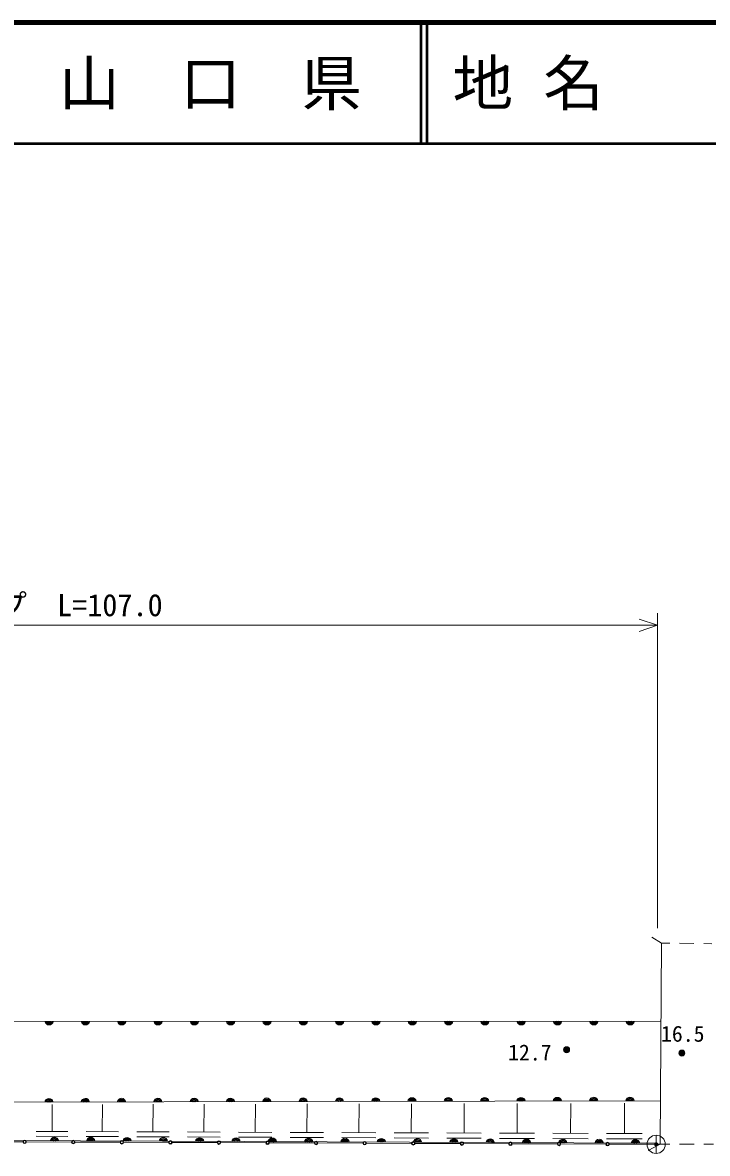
# Model space of a CAD drawing. Units: millimetres, scale not verified. Extents: x 40000 to 680000, y 20000 to 380000.
# Drawn here: x 334858 to 391427, y 286584 to 380000 of the extents above; entities that cross this region are included whole.
import ezdxf
from ezdxf.enums import TextEntityAlignment as Align

# ---------------------------------------------------------------- set-up
doc = ezdxf.new("R2010")
doc.units = ezdxf.units.MM
doc.header["$LTSCALE"] = 1000
for name, color, linetype, lineweight in [('M-BGD', 7, 'Continuous', 13), ('M-BMK-SRVR', 3, 'Continuous', 13), ('M-STR-HTXT', 7, 'Continuous', 13), ('M-TTL', 2, 'Continuous', 140), ('M-TTL-LINE', 7, 'Continuous', 50)]:
    doc.layers.add(name, color=color, linetype=linetype, lineweight=lineweight)
doc.layers.add('M-TTL-TXT', color=7, linetype='Continuous')
doc.styles.add('ＭＳ ゴシック', font='')
doc.styles.get('ＭＳ ゴシック').set_extended_font_data('MS Gothic')

msp = doc.modelspace()

# ---------------------------------------------------------------- linework, layer by layer
at = {"layer": 'M-BGD'}
for p, q in [((387637, 303956), (388322, 303948)), ((389122, 303939), (390321, 303926)), ((391121, 303917), (391806, 303909)), ((277576, 297487), (387523, 297495)), ((387551, 290933), (277509, 290688)), ((337289, 288389), (337299, 290621)), ((341442, 288374), (341453, 290630)), ((345624, 288360), (345635, 290639)), ((349835, 288345), (349845, 290649)), ((354074, 288330), (354085, 290658)), ((358343, 288314), (358353, 290668)), ((362640, 288299), (362651, 290677)), ((366967, 288284), (366978, 290687)), ((371324, 288268), (371335, 290696)), ((375710, 288253), (375721, 290706)), ((380126, 288237), (380138, 290716)), ((384573, 288221), (384584, 290726)), ((387205, 287429), (278769, 287851)), ((338600, 287989), (335974, 288001)), ((338601, 288383), (335976, 288395)), ((342767, 287970), (340114, 287983)), ((342769, 288368), (340116, 288381)), ((346963, 287951), (344281, 287963)), ((346965, 288354), (344283, 288366)), ((351188, 287932), (348478, 287944)), ((351190, 288339), (348480, 288351)), ((355442, 287912), (352703, 287925)), ((355444, 288323), (352705, 288336)), ((359725, 287893), (356957, 287906)), ((359727, 288308), (356958, 288321)), ((364037, 287873), (361239, 287886)), ((364039, 288293), (361241, 288306)), ((368379, 287853), (365552, 287866)), ((368381, 288277), (365554, 288290)), ((372750, 287833), (369893, 287846)), ((372752, 288262), (369895, 288275)), ((377151, 287813), (374265, 287826)), ((377153, 288246), (374267, 288259)), ((381583, 287793), (378666, 287806)), ((381585, 288230), (378668, 288244)), ((386044, 287773), (383098, 287786)), ((386046, 288215), (383100, 288228)), ((334878, 287538), (331165, 287552)), ((338891, 287522), (335178, 287537)), ((342904, 287507), (339191, 287521)), ((346916, 287491), (343204, 287505)), ((350929, 287475), (347216, 287490)), ((354942, 287460), (351229, 287474)), ((358955, 287444), (355242, 287459)), ((362968, 287428), (359255, 287443)), ((366981, 287413), (363268, 287427)), ((370994, 287397), (367281, 287412)), ((375006, 287382), (371294, 287396)), ((379019, 287366), (375306, 287380)), ((383032, 287350), (379319, 287365)), ((387045, 287335), (383332, 287349)), ((387527, 287333), (388328, 287333)), ((389128, 287333), (390328, 287333)), ((391128, 287333), (391929, 287333))]:
    msp.add_line(p, q, dxfattribs=at)
msp.add_lwpolyline([(386837, 304456), (387637, 303956), (387527, 287333), (386525, 286821)], dxfattribs=at)
for centre, radius in [((379795, 295143), 250), ((379795, 295143), 204), ((379795, 295143), 159), ((379795, 295143), 114), ((379795, 295143), 68.2), ((379795, 295143), 22.7), ((389318, 294869), 250), ((389318, 294869), 204), ((389318, 294869), 159), ((389318, 294869), 114), ((389318, 294869), 68.2), ((389318, 294869), 22.7), ((335028, 287537), 150), ((335028, 287537), 120), ((335028, 287537), 100), ((339041, 287522), 150), ((339041, 287522), 120), ((339041, 287522), 100), ((343054, 287506), 150), ((343054, 287506), 120), ((343054, 287506), 100), ((347066, 287490), 150), ((347066, 287490), 120), ((347066, 287490), 100), ((351079, 287475), 150), ((351079, 287475), 120), ((351079, 287475), 100), ((355092, 287459), 150), ((355092, 287459), 120), ((355092, 287459), 100), ((359105, 287444), 150), ((359105, 287444), 120), ((359105, 287444), 100), ((363118, 287428), 150), ((363118, 287428), 120), ((363118, 287428), 100), ((367131, 287412), 150), ((367131, 287412), 120), ((367131, 287412), 100), ((371144, 287397), 150), ((371144, 287397), 120), ((371144, 287397), 100), ((375156, 287381), 150), ((375156, 287381), 120), ((375156, 287381), 100), ((379169, 287365), 150), ((379169, 287365), 120), ((379169, 287365), 100), ((383182, 287350), 150), ((383182, 287350), 120), ((383182, 287350), 100), ((387195, 287334), 150), ((387195, 287334), 120), ((387195, 287334), 100)]:
    msp.add_circle(centre, radius, dxfattribs=at)
for centre, radius, start, end in [((337049, 297546), 354, 188.80189, 351.20707), ((337049, 297546), 283, 191.02593, 348.98303), ((337049, 297546), 212, 194.77225, 345.2367), ((337049, 297546), 142, 202.48398, 337.52497), ((337049, 297546), 100, 212.80165, 327.20731), ((340049, 297546), 354, 188.80189, 351.20707), ((340049, 297546), 283, 191.02593, 348.98303), ((340049, 297546), 212, 194.77225, 345.2367), ((340049, 297546), 142, 202.48398, 337.52497), ((340049, 297546), 100, 212.80165, 327.20731), ((343049, 297546), 354, 188.80189, 351.20707), ((343049, 297546), 283, 191.02593, 348.98303), ((343049, 297546), 212, 194.77225, 345.2367), ((343049, 297546), 142, 202.48398, 337.52497), ((343049, 297546), 100, 212.80165, 327.20731), ((346049, 297546), 354, 188.80189, 351.20707), ((346049, 297546), 283, 191.02593, 348.98303), ((346049, 297546), 212, 194.77225, 345.2367), ((346049, 297546), 142, 202.48398, 337.52497), ((346049, 297546), 100, 212.80165, 327.20731), ((349049, 297546), 354, 188.80189, 351.20707), ((349049, 297546), 283, 191.02593, 348.98303), ((349049, 297546), 212, 194.77225, 345.2367), ((349049, 297546), 142, 202.48398, 337.52497), ((349049, 297546), 100, 212.80165, 327.20731), ((352049, 297547), 354, 188.80189, 351.20707), ((352049, 297547), 283, 191.02593, 348.98303), ((352049, 297547), 212, 194.77225, 345.2367), ((352049, 297547), 142, 202.48398, 337.52497), ((352049, 297547), 100, 212.80165, 327.20731), ((355049, 297547), 354, 188.80189, 351.20707), ((355049, 297547), 283, 191.02593, 348.98303), ((355049, 297547), 212, 194.77225, 345.2367), ((355049, 297547), 142, 202.48398, 337.52497), ((355049, 297547), 100, 212.80165, 327.20731), ((358049, 297547), 354, 188.80189, 351.20707), ((358049, 297547), 283, 191.02593, 348.98303), ((358049, 297547), 212, 194.77225, 345.2367), ((358049, 297547), 142, 202.48398, 337.52497), ((358049, 297547), 100, 212.80165, 327.20731), ((361049, 297547), 354, 188.80189, 351.20707), ((361049, 297547), 283, 191.02593, 348.98303), ((361049, 297547), 212, 194.77225, 345.2367), ((361049, 297547), 142, 202.48398, 337.52497), ((361049, 297547), 100, 212.80165, 327.20731), ((364049, 297548), 354, 188.80189, 351.20707), ((364049, 297548), 283, 191.02593, 348.98303), ((364049, 297548), 212, 194.77225, 345.2367), ((364049, 297548), 142, 202.48398, 337.52497), ((364049, 297548), 100, 212.80165, 327.20731), ((367049, 297548), 354, 188.80189, 351.20707), ((367049, 297548), 283, 191.02593, 348.98303), ((367049, 297548), 212, 194.77225, 345.2367), ((367049, 297548), 142, 202.48398, 337.52497), ((367049, 297548), 100, 212.80165, 327.20731), ((370049, 297548), 354, 188.80189, 351.20707), ((370049, 297548), 283, 191.02593, 348.98303), ((370049, 297548), 212, 194.77225, 345.2367), ((370049, 297548), 142, 202.48398, 337.52497), ((370049, 297548), 100, 212.80165, 327.20731), ((373049, 297548), 354, 188.80189, 351.20707), ((373049, 297548), 283, 191.02593, 348.98303), ((373049, 297548), 212, 194.77225, 345.2367), ((373049, 297548), 142, 202.48398, 337.52497), ((373049, 297548), 100, 212.80165, 327.20731), ((376049, 297549), 354, 188.80189, 351.20707), ((376049, 297549), 283, 191.02593, 348.98303), ((376049, 297549), 212, 194.77225, 345.2367), ((376049, 297549), 142, 202.48398, 337.52497), ((376049, 297549), 100, 212.80165, 327.20731), ((379049, 297549), 354, 188.80189, 351.20707), ((379049, 297549), 283, 191.02593, 348.98303), ((379049, 297549), 212, 194.77225, 345.2367), ((379049, 297549), 142, 202.48398, 337.52497), ((379049, 297549), 100, 212.80165, 327.20731), ((382049, 297549), 354, 188.80189, 351.20707), ((382049, 297549), 283, 191.02593, 348.98303), ((382049, 297549), 212, 194.77225, 345.2367), ((382049, 297549), 142, 202.48398, 337.52497), ((382049, 297549), 100, 212.80165, 327.20731), ((385049, 297549), 354, 188.80189, 351.20707), ((385049, 297549), 283, 191.02593, 348.98303), ((385049, 297549), 212, 194.77225, 345.2367), ((385049, 297549), 142, 202.48398, 337.52497), ((385049, 297549), 100, 212.80165, 327.20731), ((337030, 290766), 354, 8.9248, 171.32998), ((337030, 290766), 283, 11.14884, 169.10594), ((337030, 290766), 212, 14.89516, 165.35961), ((337030, 290766), 142, 22.60689, 157.64788), ((337030, 290766), 100, 32.92456, 147.33022), ((340030, 290773), 354, 8.9248, 171.32998), ((340030, 290773), 283, 11.14884, 169.10594), ((340030, 290773), 212, 14.89516, 165.35961), ((340030, 290773), 142, 22.60689, 157.64788), ((340030, 290773), 100, 32.92456, 147.33022), ((343030, 290779), 354, 8.9248, 171.32998), ((343030, 290779), 283, 11.14884, 169.10594), ((343030, 290779), 212, 14.89516, 165.35961), ((343030, 290779), 142, 22.60689, 157.64788), ((343030, 290779), 100, 32.92456, 147.33022), ((346030, 290786), 354, 8.9248, 171.32998), ((346030, 290786), 283, 11.14884, 169.10594), ((346030, 290786), 212, 14.89516, 165.35961), ((346030, 290786), 142, 22.60689, 157.64788), ((346030, 290786), 100, 32.92456, 147.33022), ((349030, 290793), 354, 8.9248, 171.32998), ((349030, 290793), 283, 11.14884, 169.10594), ((349030, 290793), 212, 14.89516, 165.35961), ((349030, 290793), 142, 22.60689, 157.64788), ((349030, 290793), 100, 32.92456, 147.33022), ((352030, 290799), 354, 8.9248, 171.32998), ((352030, 290799), 283, 11.14884, 169.10594), ((352030, 290799), 212, 14.89516, 165.35961), ((352030, 290799), 142, 22.60689, 157.64788), ((352030, 290799), 100, 32.92456, 147.33022), ((355030, 290806), 354, 8.9248, 171.32998), ((355030, 290806), 283, 11.14884, 169.10594), ((355030, 290806), 212, 14.89516, 165.35961), ((355030, 290806), 142, 22.60689, 157.64788), ((355030, 290806), 100, 32.92456, 147.33022), ((358030, 290813), 354, 8.9248, 171.32998), ((358030, 290813), 283, 11.14884, 169.10594), ((358030, 290813), 212, 14.89516, 165.35961), ((358030, 290813), 142, 22.60689, 157.64788), ((358030, 290813), 100, 32.92456, 147.33022), ((361030, 290819), 354, 8.9248, 171.32998), ((361030, 290819), 283, 11.14884, 169.10594), ((361030, 290819), 212, 14.89516, 165.35961), ((361030, 290819), 142, 22.60689, 157.64788), ((361030, 290819), 100, 32.92456, 147.33022), ((364030, 290826), 354, 8.9248, 171.32998), ((364030, 290826), 283, 11.14884, 169.10594), ((364030, 290826), 212, 14.89516, 165.35961), ((364030, 290826), 142, 22.60689, 157.64788), ((364030, 290826), 100, 32.92456, 147.33022), ((367030, 290833), 354, 8.9248, 171.32998), ((367030, 290833), 283, 11.14884, 169.10594), ((367030, 290833), 212, 14.89516, 165.35961), ((367030, 290833), 142, 22.60689, 157.64788), ((367030, 290833), 100, 32.92456, 147.33022), ((370030, 290839), 354, 8.9248, 171.32998), ((370030, 290839), 283, 11.14884, 169.10594), ((370030, 290839), 212, 14.89516, 165.35961), ((370030, 290839), 142, 22.60689, 157.64788), ((370030, 290839), 100, 32.92456, 147.33022), ((373030, 290846), 354, 8.9248, 171.32998), ((373030, 290846), 283, 11.14884, 169.10594), ((373030, 290846), 212, 14.89516, 165.35961), ((373030, 290846), 142, 22.60689, 157.64788), ((373030, 290846), 100, 32.92456, 147.33022), ((376030, 290853), 354, 8.9248, 171.32998), ((376030, 290853), 283, 11.14884, 169.10594), ((376030, 290853), 212, 14.89516, 165.35961), ((376030, 290853), 142, 22.60689, 157.64788), ((376030, 290853), 100, 32.92456, 147.33022), ((379030, 290859), 354, 8.9248, 171.32998), ((379030, 290859), 283, 11.14884, 169.10594), ((379030, 290859), 212, 14.89516, 165.35961), ((379030, 290859), 142, 22.60689, 157.64788), ((379030, 290859), 100, 32.92456, 147.33022), ((382030, 290866), 354, 8.9248, 171.32998), ((382030, 290866), 283, 11.14884, 169.10594), ((382030, 290866), 212, 14.89516, 165.35961), ((382030, 290866), 142, 22.60689, 157.64788), ((382030, 290866), 100, 32.92456, 147.33022), ((385030, 290873), 354, 8.9248, 171.32998), ((385030, 290873), 283, 11.14884, 169.10594), ((385030, 290873), 212, 14.89516, 165.35961), ((385030, 290873), 142, 22.60689, 157.64788), ((385030, 290873), 100, 32.92456, 147.33022), ((337487, 287568), 354, 8.57452, 170.9797), ((337487, 287568), 283, 10.79856, 168.75566), ((337487, 287568), 212, 14.54488, 165.00933), ((340486, 287556), 354, 8.57452, 170.9797), ((340486, 287556), 283, 10.79856, 168.75566), ((340486, 287556), 212, 14.54488, 165.00933), ((343486, 287545), 354, 8.57452, 170.9797), ((343486, 287545), 283, 10.79856, 168.75566), ((343486, 287545), 212, 14.54488, 165.00933), ((346486, 287533), 354, 8.57452, 170.9797), ((346486, 287533), 283, 10.79856, 168.75566), ((346486, 287533), 212, 14.54488, 165.00933), ((349486, 287521), 354, 8.57452, 170.9797), ((349486, 287521), 283, 10.79856, 168.75566), ((349486, 287521), 212, 14.54488, 165.00933), ((352486, 287510), 354, 8.57452, 170.9797), ((352486, 287510), 283, 10.79856, 168.75566), ((352486, 287510), 212, 14.54488, 165.00933), ((355486, 287498), 354, 8.57452, 170.9797), ((355486, 287498), 283, 10.79856, 168.75566), ((358486, 287486), 354, 8.57452, 170.9797), ((358486, 287486), 283, 10.79856, 168.75566), ((361486, 287475), 354, 8.57452, 170.9797), ((361486, 287475), 283, 10.79856, 168.75566), ((364486, 287463), 354, 8.57452, 170.9797), ((364486, 287463), 283, 10.79856, 168.75566), ((367486, 287451), 354, 8.57452, 170.9797), ((367486, 287451), 283, 10.79856, 168.75566), ((370486, 287440), 354, 8.57452, 170.9797), ((370486, 287440), 283, 10.79856, 168.75566), ((373486, 287428), 354, 8.57452, 170.9797), ((376486, 287416), 354, 8.57452, 170.9797), ((379486, 287405), 354, 8.57452, 170.9797), ((382486, 287393), 354, 8.57452, 170.9797), ((385486, 287381), 354, 8.57452, 170.9797), ((337487, 287568), 142, 22.25661, 157.2976), ((337487, 287568), 100, 32.57428, 146.97994), ((340486, 287556), 142, 22.25661, 157.2976), ((340486, 287556), 100, 32.57428, 146.97994), ((343486, 287545), 142, 22.25661, 157.2976), ((343486, 287545), 100, 32.57428, 146.97994), ((346486, 287533), 142, 22.25661, 157.2976), ((346486, 287533), 100, 32.57428, 146.97994), ((349486, 287521), 142, 22.25661, 157.2976), ((349486, 287521), 100, 32.57428, 146.97994), ((352486, 287510), 142, 22.25661, 157.2976), ((352486, 287510), 100, 32.57428, 146.97994), ((355486, 287498), 212, 14.54488, 165.00933), ((355486, 287498), 142, 22.25661, 157.2976), ((355486, 287498), 100, 32.57428, 146.97994), ((358486, 287486), 212, 14.54488, 165.00933), ((358486, 287486), 142, 22.25661, 157.2976), ((358486, 287486), 100, 32.57428, 146.97994), ((361486, 287475), 212, 14.54488, 165.00933), ((361486, 287475), 142, 22.25661, 157.2976), ((361486, 287475), 100, 32.57428, 146.97994), ((364486, 287463), 212, 14.54488, 165.00933), ((364486, 287463), 142, 22.25661, 157.2976), ((364486, 287463), 100, 32.57428, 146.97994), ((367486, 287451), 212, 14.54488, 165.00933), ((367486, 287451), 142, 22.25661, 157.2976), ((367486, 287451), 100, 32.57428, 146.97994), ((370486, 287440), 212, 14.54488, 165.00933), ((370486, 287440), 142, 22.25661, 157.2976), ((370486, 287440), 100, 32.57428, 146.97994), ((373486, 287428), 283, 10.79856, 168.75566), ((373486, 287428), 212, 14.54488, 165.00933), ((373486, 287428), 142, 22.25661, 157.2976), ((373486, 287428), 100, 32.57428, 146.97994), ((376486, 287416), 283, 10.79856, 168.75566), ((376486, 287416), 212, 14.54488, 165.00933), ((376486, 287416), 142, 22.25661, 157.2976), ((376486, 287416), 100, 32.57428, 146.97994), ((379486, 287405), 283, 10.79856, 168.75566), ((379486, 287405), 212, 14.54488, 165.00933), ((379486, 287405), 142, 22.25661, 157.2976), ((379486, 287405), 100, 32.57428, 146.97994), ((382486, 287393), 283, 10.79856, 168.75566), ((382486, 287393), 212, 14.54488, 165.00933), ((382486, 287393), 142, 22.25661, 157.2976), ((382486, 287393), 100, 32.57428, 146.97994), ((385486, 287381), 283, 10.79856, 168.75566), ((385486, 287381), 212, 14.54488, 165.00933), ((385486, 287381), 142, 22.25661, 157.2976), ((385486, 287381), 100, 32.57428, 146.97994)]:
    msp.add_arc(centre, radius, start, end, dxfattribs=at)
at = {"layer": 'M-BMK-SRVR'}
for p, q in [((387197, 288084), (387193, 286584)), ((387945, 287332), (386445, 287337))]:
    msp.add_line(p, q, dxfattribs=at)
msp.add_circle((387195, 287334), 750, dxfattribs=at)
at = {"layer": 'M-STR-HTXT'}
for p, q in [((387297, 330212), (385797, 330712)), ((387297, 305196), (387297, 331212)), ((279338, 330212), (387297, 330212)), ((387297, 330212), (385797, 329712))]:
    msp.add_line(p, q, dxfattribs=at)
at = {"layer": 'M-TTL'}
msp.add_line((680000, 380000), (40000, 380000), dxfattribs=at)
at = {"layer": 'M-TTL-LINE'}
for p, q in [((367750, 380000), (367750, 370000)), ((368250, 380000), (368250, 370000)), ((40000, 370000), (680000, 370000))]:
    msp.add_line(p, q, dxfattribs=at)

# ---------------------------------------------------------------- texts
at = {"layer": 'M-BGD', "style": 'ＭＳ ゴシック'}
for s, p in [('16.5', (389393, 296468)), ('12.7', (376758, 294919))]:
    msp.add_text(s, height=1320, dxfattribs=at).set_placement(p, align=Align.MIDDLE_CENTER)
at = {"layer": 'M-STR-HTXT', "style": 'ＭＳ ゴシック'}
msp.add_text('ガードパイプ  L=107.0', height=1833, dxfattribs=at).set_placement((333318, 330412), align=Align.BOTTOM_CENTER)
at = {"layer": 'M-TTL-TXT', "style": 'ＭＳ ゴシック'}
msp.add_text('山\u3000口\u3000県', height=3666, dxfattribs=at).set_placement((350375, 375000), align=Align.MIDDLE_CENTER)
msp.add_text('地 名', height=3666, dxfattribs=at).set_placement((370380, 375000), align=Align.MIDDLE_LEFT)

doc.saveas('drawing.dxf')
